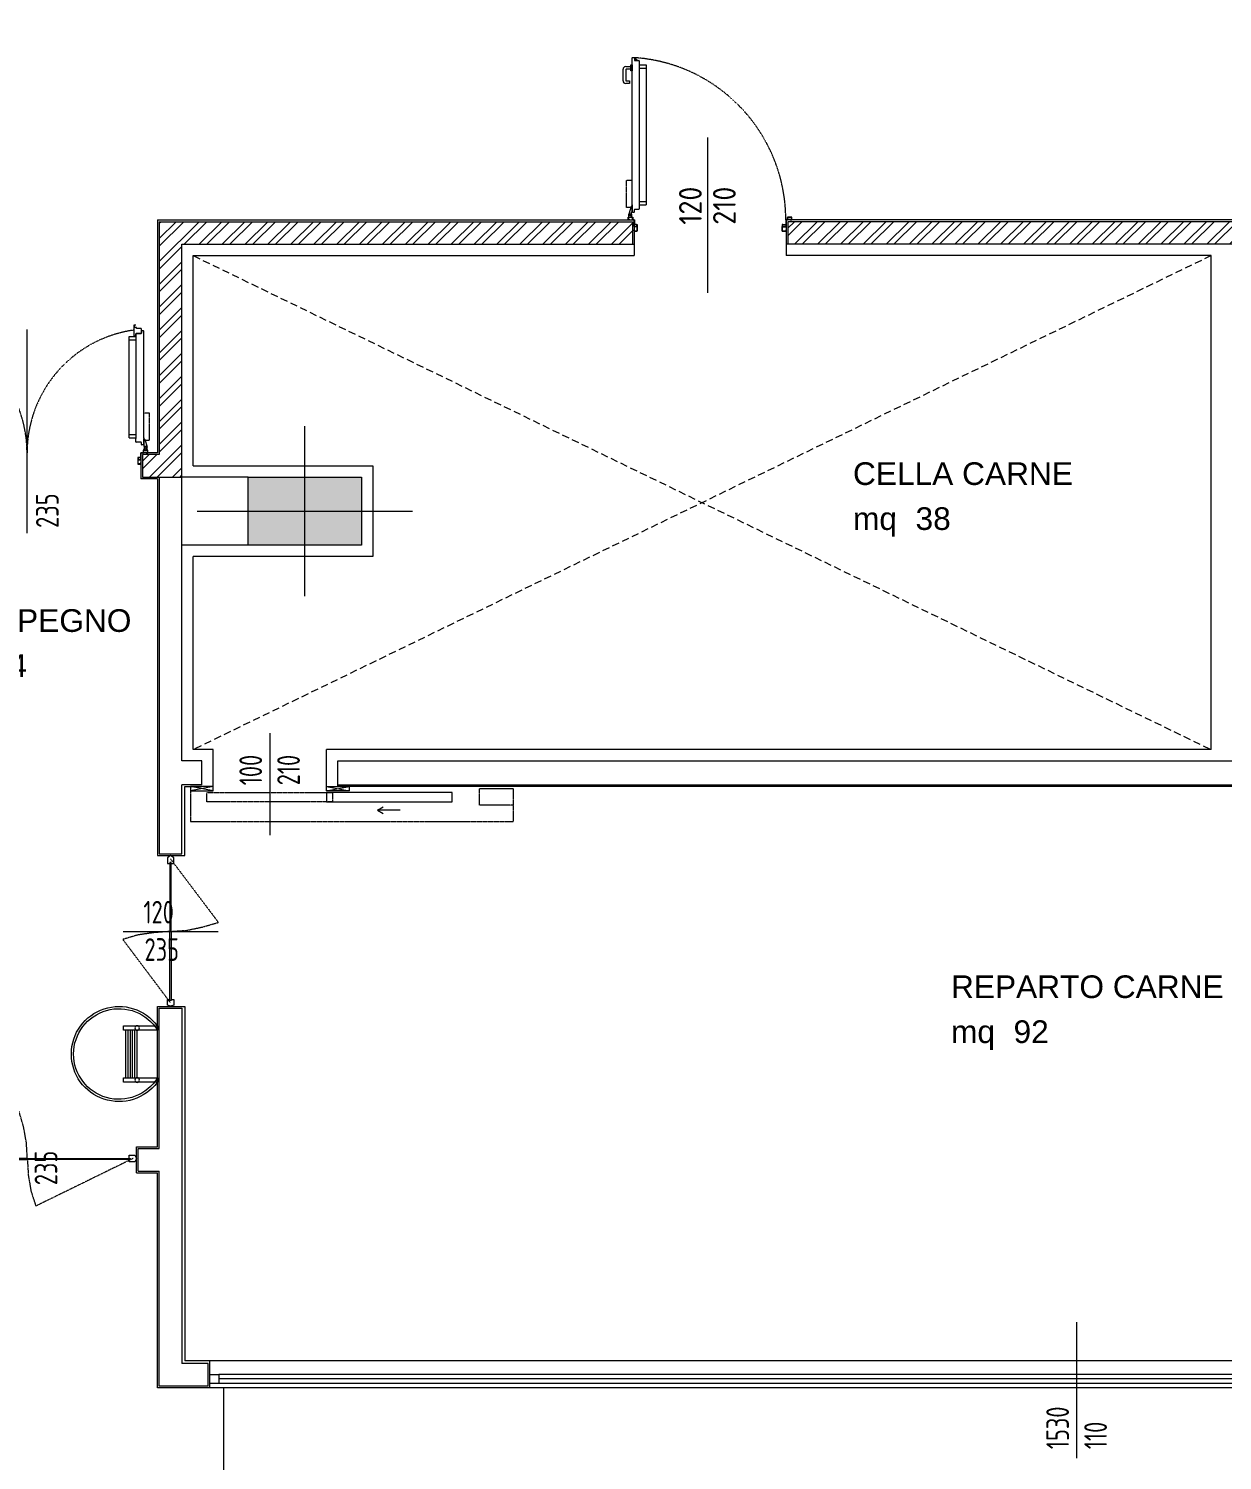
# Model space of a CAD drawing. Header units: millimetres. Extents: x 8265 to 78888, y 1905 to 34251.
# Drawn here: x 42830 to 43884, y 25415 to 26679 of the extents above; entities that cross this region are included whole.
import ezdxf
from ezdxf.enums import TextEntityAlignment as Align

# ---------------------------------------------------------------- set-up
doc = ezdxf.new("R2010")
doc.units = ezdxf.units.MM
for name, pattern in [('HIDDEN', [9.525, 6.35, -3.175]), ('HIDDEN1', [0.1, 0.05, -0.05]), ('HIDDEN4', [0.125, 0.025, -0.1])]:
    doc.linetypes.add(name, pattern=pattern)
for name, color, linetype, lineweight in [('410_STRUTTURE_001-AM_0', 7, 'Continuous', 0), ('430_TAVOLATI_001-AM_0', 3, 'Continuous', 0), ('435_PARETI_CELLA_001-AM_0', 2, 'Continuous', 0), ('437_RIVESTIMENTI_001-AM_0', 13, 'Continuous', 0), ('439_TESTI_SERRAMENTI_001-AM_0', 11, 'Continuous', 0), ('441_SERRAMENTI_001-AM_0', 1, 'Continuous', 0), ('448_RAMPE_SCALE_ASCENS_001-AM_0', 216, 'Continuous', 0), ('461_SCHEMATICO_0', 11, 'Continuous', 0), ('471_TESTI_POLIGONI_001-AM_0', 221, 'Continuous', 0), ('480_CAMPITURE_SIMB_REI_001-AM_0', 30, 'Continuous', 0)]:
    doc.layers.add(name, color=color, linetype=linetype, lineweight=lineweight)
doc.styles.add('AREA', font='arial.ttf', dxfattribs={"height": 30})
doc.styles.get("Standard").update_dxf_attribs({"font": 'isocp.shx'})

# ---------------------------------------------------------------- blocks, each defined once
blk = doc.blocks.new('PT-21-3-08$PORTA_VAI_VEN_180')
at = {"color": 0, "linetype": 'Continuous'}
for points in [[(6125.6, -9843.21), (6122.6, -9844.71)], [(6122.6, -9844.71), (6122.6, -9849.71)], [(6128.6, -9844.71), (6125.6, -9843.21)], [(6128.6, -9849.71), (6128.6, -9844.71)], [(6122.6, -9849.71), (6124.6, -9849.71)], [(6125.6, -9849.71), (6128.6, -9849.71)], [(6122.6, -10034.7), (6122.6, -10029.7)], [(6122.6, -10029.7), (6124.6, -10029.7)], [(6125.6, -10029.7), (6128.6, -10029.7)], [(6128.6, -10029.7), (6128.6, -10034.7)], [(6125.6, -10036.2), (6122.6, -10034.7)], [(6128.6, -10034.7), (6125.6, -10036.2)]]:
    blk.add_lwpolyline(points, dxfattribs=at)
for points in [[(6124.6, -9848.71), (6124.6, -9939.71), (6125.6, -9939.71), (6125.6, -9848.71)], [(6124.6, -10030.7), (6124.6, -9939.71), (6125.6, -9939.71), (6125.6, -10030.7)]]:
    blk.add_lwpolyline(points, close=True, dxfattribs=at)
at = {"linetype": 'HIDDEN4'}
for points in [[(6125.6, -9846.51), (6167.6, -9932.31)], [(6153.6, -9936.41), (6167.6, -9932.31)], [(6096.6, -9943.01), (6083.6, -9947.21)], [(6110.6, -9940.61), (6096.6, -9943.01)], [(6125.6, -9939.71), (6110.6, -9940.61)], [(6125.6, -9939.71), (6139.6, -9938.91)], [(6139.6, -9938.91), (6153.6, -9936.41)], [(6125.6, -10033), (6083.6, -9947.21)]]:
    blk.add_lwpolyline(points, dxfattribs=at)
blk = doc.blocks.new('PT-21-3-08$PORTA_VAI_VEN')
at = {"linetype": 'HIDDEN4'}
for points in [[(6454.6, -7148.21), (6510.6, -7106.11)], [(6514.6, -7119.81), (6510.6, -7106.11)], [(6516.6, -7133.91), (6514.6, -7119.81)], [(6517.6, -7148.21), (6516.6, -7133.91)], [(6517.6, -7148.21), (6518.6, -7162.51)], [(6581.6, -7148.21), (6525.6, -7190.41)], [(6518.6, -7162.51), (6521.6, -7176.61)], [(6521.6, -7176.61), (6525.6, -7190.41)]]:
    blk.add_lwpolyline(points, dxfattribs=at)
at = {"color": 0, "linetype": 'Continuous'}
for points in [[(6451.6, -7148.21), (6452.6, -7145.51)], [(6452.6, -7151.01), (6451.6, -7148.21)], [(6452.6, -7145.51), (6457.6, -7145.51)], [(6457.6, -7151.01), (6452.6, -7151.01)], [(6457.6, -7145.51), (6457.6, -7147.71)], [(6457.6, -7148.71), (6457.6, -7151.01)], [(6582.6, -7145.51), (6577.6, -7145.51)], [(6577.6, -7145.51), (6577.6, -7147.71)], [(6577.6, -7148.71), (6577.6, -7151.01)], [(6577.6, -7151.01), (6582.6, -7151.01)], [(6584.6, -7148.21), (6582.6, -7145.51)], [(6582.6, -7151.01), (6584.6, -7148.21)]]:
    blk.add_lwpolyline(points, dxfattribs=at)
for points in [[(6456.6, -7147.71), (6517.6, -7147.71), (6517.6, -7148.71), (6456.6, -7148.71)], [(6578.6, -7147.71), (6517.6, -7147.71), (6517.6, -7148.71), (6578.6, -7148.71)]]:
    blk.add_lwpolyline(points, close=True, dxfattribs=at)
blk = doc.blocks.new('SUP-LOC')
at = {"style": 'AREA'}
blk.add_text('mq', height=20, dxfattribs=at).set_placement((7.7, -17.4))
for tag, p in [('NAME_LOC', (7.7, 22.3)), ('AREA_AREA', (62.9, -17.4))]:
    blk.add_attdef(tag, p, '', height=20, dxfattribs=at)
blk = doc.blocks.new('PORTA-CELLA_SCORR-100')
at = {"linetype": 'HIDDEN1'}
for p, q in [((-135, -16.5), (-135, -2)), ((-165, -16.5), (-135, -16.5))]:
    blk.add_line(p, q, dxfattribs=at)
at = {"linetype": 'Continuous'}
for points in [[(0, 0), (-20, -4)], [(0, -4), (-20, 0)], [(100, 0), (120, -4)], [(100, -4), (120, 0)]]:
    blk.add_lwpolyline(points, dxfattribs=at)
for points in [[(0, 0), (-20, 0), (-20, -4), (0, -4)], [(100, 0), (120, 0), (120, -4), (100, -4)]]:
    blk.add_lwpolyline(points, close=True, dxfattribs=at)
at = {"linetype": 'HIDDEN1'}
blk.add_lwpolyline([(120, -4), (120, -31), (-165, -31), (-165, -2)], dxfattribs=at)
blk.add_lwpolyline([(0, -13.5), (-111, -13.5), (-111, -5.5), (0, -5.5)], close=True)
blk.add_lwpolyline([(-5.5, -13.5), (105.5, -13.5), (105.5, -5.5), (-5.5, -5.5)], close=True, dxfattribs=at)
for points in [[(-65, -21), (-45, -21), (-50, -18)], [(-45, -21), (-50, -24)]]:
    blk.add_lwpolyline(points)
blk = doc.blocks.new('PORTA-[REI-US]-SISTI-120')
for p, q in [((-1.8, 12.6), (-1.8, 143)), ((-1.5, 143.3), (0, 143.3)), ((0.3, 143), (0.3, 141.1)), ((0.6, 141), (3.1, 141)), ((0.6, 140.8), (0.6, 141)), ((0.6, 140.8), (4.2, 140.8)), ((1.1, 142.3), (1.4, 142.3)), ((1.1, 141), (1.1, 142.3)), ((2.6, 141), (1.4, 142.3)), ((1.4, 142.3), (1.4, 141)), ((3.1, 141), (3.1, 140.8)), ((4.5, 140.5), (4.5, 9.7)), ((-9.8, 122.8), (-9.8, 133.1)), ((-7.5, 135.4), (-2.9, 135.4)), ((-7.5, 132.6), (-7.5, 123.3)), ((-2.9, 133.1), (-7, 133.1)), ((-2.9, 131.6), (-2.9, 137)), ((-2.9, 137), (-1.8, 137)), ((-2.9, 135.4), (-2.9, 134.3)), ((-2.9, 134.3), (-2.9, 133.1)), ((-1.8, 131.6), (-2.9, 131.6)), ((-1.8, 137), (-1.8, 134.3)), ((-1.8, 134.3), (-1.8, 131.6)), ((4.5, 137), (4.5, 134.3)), ((4.5, 137), (10.5, 137)), ((4.5, 134.3), (4.5, 131.6)), ((4.5, 134), (10.5, 134)), ((10.5, 137), (10.5, 13.3)), ((-4, 120.5), (-7.5, 120.5)), ((-7, 122.8), (-4, 122.8)), ((-4, 122.8), (-4, 120.5)), ((-1.8, 13.3), (-1.8, 7.3)), ((4.5, 16.3), (10.5, 16.3)), ((4.5, 13.3), (10.5, 13.3)), ((-5.3, 0), (-5.3, 2.5)), ((-5.3, 2.5), (-1.3, 2.5)), ((-3.8, 0), (-5.3, 0)), ((-5, 2.2), (-5, 0.2)), ((-1.5, 2.2), (-5, 2.2)), ((-5, 0.2), (-3.8, 0.2)), ((-2.8, 12), (-4.8, 5)), ((-4.8, 5), (-4.3, 5.5)), ((-4.8, 3.5), (-4.8, 5)), ((-4.8, 2.5), (-4.8, 5)), ((-4.4, 4.2), (-2.8, 4.2)), ((-4.3, 5.5), (-2.8, 5.5)), ((-3.8, 0), (-3.8, 0.2)), ((-3.5, 5), (-3.5, 3.5)), ((-3.5, 4), (-3.5, 4.5)), ((-1.8, 12), (-2.8, 12)), ((-2.8, 5.5), (-2.3, 5)), ((-2.3, 5.5), (-2.3, 7)), ((-2.3, 5), (-2.3, 2.5)), ((-2.3, 2.5), (-2.3, 3.6)), ((-1.8, 7.5), (-1.8, 12)), ((-1.5, 7), (0, 7)), ((-1.5, 0), (-1.5, 2.2)), ((0, 0), (-1.5, 0)), ((-1.3, 2.5), (-1.3, 0.2)), ((-1.3, 0.2), (0.2, 0.2)), ((0, -5.8), (0, 0)), ((0.2, 0.2), (0.2, -5.7)), ((0.3, 7.3), (0.3, 9.1)), ((0.6, 9.4), (4.2, 9.4)), ((0, -8.6), (0.1, -8.6)), ((0, -8.6), (0, -9.7)), ((0.1, -9.7), (0.1, -8.6)), ((2.2, -6.1), (0.2, -6.1)), ((0.3, -5.8), (2.2, -5.8)), ((0.3, -9.8), (2.4, -9.8)), ((2.4, -10), (0.3, -10)), ((2, -3.9), (0.5, -3.9)), ((2.5, -9.7), (2.5, -5.8)), ((2.6, -4.4), (2.6, -9.7))]:
    blk.add_line(p, q)
at = {"ltscale": 20}
for p, q in [((65.1, -64.4), (65.1, 72.9)), ((137.7, 0), (138.9, 0)), ((131.2, -3.9), (133.5, -3.9)), ((133.8, -0.8), (133.8, -3.8)), ((133.8, -5.6), (133.8, -5.6))]:
    blk.add_line(p, q, dxfattribs=at)
at = {"linetype": 'ByBlock', "ltscale": 20}
blk.add_line((130.5, -4.4), (130.5, -9.7), dxfattribs=at)
at = {"linetype": 'HIDDEN4', "ltscale": 0.2}
blk.add_lwpolyline([(-1.8, 11.1), (-6.8, 11.1), (-6.8, 35.1), (-1.8, 35.1)], dxfattribs=at)
at = {"ltscale": 20}
blk.add_lwpolyline([(134.5, 0), (135.4, 0), (135.4, 2.2), (138.9, 2.2), (138.9, 0.2), (137.7, 0.2), (137.7, 0), (139.1, 0), (139.1, 2.5), (135.2, 2.5), (135.2, 0.2), (133.8, 0.2), (133.8, -5.7, -0.414214), (133.6, -5.8), (131, -5.8, -0.414214), (130.9, -5.7), (130.9, -4.1), (130.6, -4.1), (130.5, -4.1), (130.5, -9.7, 0.414214), (130.8, -10), (133.7, -10, 0.414214), (134, -9.7), (134, -8.6), (133.8, -8.6), (133.8, -9.7, -0.414214), (133.7, -9.8), (130.8, -9.8, -0.414214), (130.6, -9.7), (130.6, -5.8, 0.414214), (130.9, -6.1), (133.8, -6.1, 0.414214), (134, -5.8), (134, 0), (135.2, 0)], format="xyb", dxfattribs=at)
blk.add_lwpolyline([(2.2, -5.7), (2.2, -4.1), (2.6, -4.1), (2.6, -8.4)])
at = {"linetype": 'ByBlock', "ltscale": 20}
blk.add_lwpolyline([(130.5, -4.4), (130.5, -8.4)], dxfattribs=at)
for centre, radius, start, end in [((-1.5, 143), 0.3, 90, 180), ((0, 143), 0.3, 0, 90), ((0.6, 141.1), 0.3, 180, 270), ((4.2, 140.5), 0.3, 0, 90), ((-7.5, 133.1), 2.3, 90, 180), ((-7, 132.6), 0.5, 90, 180), ((-7.5, 122.8), 2.3, 180, 270), ((-7, 123.3), 0.5, 180, 270), ((-1.8, 7), 0.5, 90, 180), ((-1.5, 7.3), 0.3, 180, 270), ((0, 7.3), 0.3, 270, 0), ((0.6, 9.1), 0.3, 90, 180), ((4.2, 9.7), 0.3, 270, 0), ((0.2, -5.8), 0.25, 180, 270), ((0.3, -9.7), 0.3, 180, 270), ((0.3, -9.7), 0.15, 180, 270), ((0.3, -5.7), 0.1, 180, 270), ((0.5, -4.2), 0.25, 90, 180), ((2, -4.2), 0.25, 0, 90), ((2.2, -5.7), 0.1, 270, 0), ((2.2, -5.8), 0.25, 270, 0), ((2.4, -9.7), 0.3, 270, 0), ((2.4, -9.7), 0.15, 270, 0)]:
    blk.add_arc(centre, radius, start, end)
at = {"linetype": 'HIDDEN4'}
blk.add_arc((-9.6, 0.2), 143.4, 0, 86.1517, dxfattribs=at)
at = {"ltscale": 20}
for centre, start, end in [((131.2, -4.2), 90, 180), ((133.5, -4.2), 0, 90)]:
    blk.add_arc(centre, 0.25, start, end, dxfattribs=at)
blk = doc.blocks.new('Quota serramento H20')
for p in [(-15, 0), (15, 0)]:
    blk.add_attdef('000', text='', height=20, rotation=90).set_placement(p, align=Align.MIDDLE)
blk = doc.blocks.new('PORTA-[REI-US]-SISTI-180')
for p, q in [((-7.5, 101.1), (-2.9, 101.1)), ((-2.9, 97.3), (-2.9, 102.7)), ((-2.9, 102.7), (-1.8, 102.7)), ((-2.9, 101.1), (-2.9, 100)), ((-1.8, 12.6), (-1.8, 108.7)), ((-1.8, 102.7), (-1.8, 100)), ((-1.5, 109), (0, 109)), ((0.3, 108.7), (0.3, 106.8)), ((0.6, 106.7), (3.1, 106.7)), ((0.6, 106.5), (0.6, 106.7)), ((0.6, 106.5), (4.2, 106.5)), ((1.1, 108), (1.4, 108)), ((1.1, 106.7), (1.1, 108)), ((2.6, 106.7), (1.4, 108)), ((1.4, 108), (1.4, 106.7)), ((3.1, 106.7), (3.1, 106.5)), ((4.5, 106.2), (4.5, 9.7)), ((4.5, 102.7), (4.5, 100)), ((4.5, 102.7), (10.5, 102.7)), ((10.5, 102.7), (10.5, 13.3)), ((100.5, -71), (100.5, 109)), ((190.5, 102.7), (196.5, 102.7)), ((190.5, 13.3), (190.5, 102.7)), ((194.7, 112.5), (194.7, 103.6)), ((194.9, 112.5), (194.9, 110.8)), ((196.6, 112.8), (195, 112.8)), ((196.6, 112.7), (195, 112.7)), ((196.9, 110.7), (195, 110.7)), ((195, 103.3), (196.5, 103.3)), ((196.5, 103.3), (196.5, 105)), ((196.5, 105), (196.5, 12.6)), ((196.6, 112.8), (196.6, 112.7)), ((196.8, 105.3), (201.1, 105.3)), ((201.1, 105.3), (196.8, 105.3)), ((197.2, 109.7), (197.2, 110.4)), ((201.1, 109.7), (197.2, 109.7)), ((201.4, 105.6), (201.4, 109.4)), ((201.4, 107.5), (201.4, 105.6)), ((203.2, 107.8), (201.7, 107.8)), ((203.5, 12.6), (203.5, 107.5)), ((-9.8, 88.5), (-9.8, 98.8)), ((-7.5, 98.3), (-7.5, 89)), ((-2.9, 98.8), (-7, 98.8)), ((-7, 88.5), (-4, 88.5)), ((-4, 88.5), (-4, 86.2)), ((-2.9, 100), (-2.9, 98.8)), ((-1.8, 97.3), (-2.9, 97.3)), ((-1.8, 100), (-1.8, 97.3)), ((4.5, 100), (4.5, 97.3)), ((4.5, 99.7), (10.5, 99.7)), ((190.5, 99.7), (196.5, 99.7)), ((-4, 86.2), (-7.5, 86.2)), ((-1.8, 13.3), (-1.8, 7.3)), ((4.5, 16.3), (10.5, 16.3)), ((4.5, 13.3), (10.5, 13.3)), ((190.5, 16.3), (196.5, 16.3)), ((190.5, 13.3), (196.5, 13.3)), ((196.5, 9.7), (196.5, 13.3)), ((203.5, 13.3), (203.5, 7.3)), ((-5.3, 0), (-5.3, 2.5)), ((-5.3, 2.5), (-1.3, 2.5)), ((-3.8, 0), (-5.3, 0)), ((-5, 2.2), (-5, 0.2)), ((-1.5, 2.2), (-5, 2.2)), ((-5, 0.2), (-3.8, 0.2)), ((-2.8, 12), (-4.8, 5)), ((-4.8, 5), (-4.3, 5.5)), ((-4.8, 3.5), (-4.8, 5)), ((-4.8, 2.5), (-4.8, 5)), ((-4.4, 4.2), (-2.8, 4.2)), ((-4.3, 5.5), (-2.8, 5.5)), ((-3.8, 0), (-3.8, 0.2)), ((-3.5, 5), (-3.5, 3.5)), ((-3.5, 4), (-3.5, 4.5)), ((-1.8, 12), (-2.8, 12)), ((-2.8, 5.5), (-2.3, 5)), ((-2.3, 5.5), (-2.3, 7)), ((-2.3, 5), (-2.3, 2.5)), ((-2.3, 2.5), (-2.3, 3.6)), ((-1.8, 7.5), (-1.8, 12)), ((-1.5, 7), (0, 7)), ((-1.5, 0), (-1.5, 2.2)), ((0, 0), (-1.5, 0)), ((-1.3, 2.5), (-1.3, 0.2)), ((-1.3, 0.2), (0.2, 0.2)), ((0, -5.8), (0, 0)), ((0.2, 0.2), (0.2, -5.7)), ((0.3, 7.3), (0.3, 9.1)), ((0.6, 9.4), (4.2, 9.4)), ((201.1, 9.4), (196.8, 9.4)), ((203, 0.2), (200.8, 0.2)), ((200.8, 0.2), (200.8, -5.7)), ((201, 0), (203, 0)), ((201, -5.8), (201, 0)), ((201.4, 7.3), (201.4, 9.1)), ((201.5, 0), (203.2, 0)), ((203.2, 7), (201.7, 7)), ((207, 2.5), (203, 2.5)), ((203, 2.5), (203, 0.2)), ((203.2, 2.2), (206.8, 2.2)), ((203.2, 0), (203.2, 2.2)), ((203.5, 7.5), (203.5, 12)), ((203.5, 12), (204.5, 12)), ((206.9, 4.2), (203.5, 4.2)), ((204, 5.5), (204, 7)), ((204.5, 5.5), (204, 5)), ((204, 5), (204, 2.5)), ((204, 2.5), (204, 3.6)), ((204.5, 12), (206.5, 5)), ((206, 5.5), (204.5, 5.5)), ((205.2, 6.1), (205.2, 2.7)), ((206.8, 0.2), (205.6, 0.2)), ((205.6, 0), (205.6, 0.2)), ((205.6, 0), (206.8, 0)), ((205.6, 0), (207, 0)), ((206.5, 5), (206, 5.5)), ((206.5, 3.5), (206.5, 5)), ((206.5, 2.5), (206.5, 5)), ((206.8, 2.2), (206.8, 0.2)), ((207, 0), (207, 2.5)), ((0, -8.6), (0.1, -8.6)), ((0, -8.6), (0, -9.7)), ((0.1, -9.7), (0.1, -8.6)), ((2.2, -6.1), (0.2, -6.1)), ((0.3, -5.8), (2.2, -5.8)), ((0.3, -9.8), (2.4, -9.8)), ((2.4, -10), (0.3, -10)), ((2, -3.9), (0.5, -3.9)), ((2.5, -9.7), (2.5, -5.8)), ((2.6, -4.4), (2.6, -9.7)), ((198.4, -4.4), (198.4, -9.7)), ((198.5, -9.7), (198.5, -5.8)), ((200.7, -9.8), (198.6, -9.8)), ((198.6, -10), (200.7, -10)), ((198.8, -5.7), (198.8, -4.1)), ((198.8, -6.1), (200.8, -6.1)), ((200.7, -5.8), (198.9, -5.8)), ((199, -3.9), (200.5, -3.9)), ((200.8, -5.6), (200.8, -5.6)), ((201, -8.6), (200.9, -8.6)), ((200.9, -9.7), (200.9, -8.6)), ((201, -8.6), (201, -9.7))]:
    blk.add_line(p, q)
at = {"linetype": 'HIDDEN4', "ltscale": 0.2}
for points in [[(-1.8, 11.1), (-6.8, 11.1), (-6.8, 35.1), (-1.8, 35.1)], [(203.5, 11.1), (208.5, 11.1), (208.5, 35.1), (203.5, 35.1)]]:
    blk.add_lwpolyline(points, dxfattribs=at)
for points in [[(2.2, -5.7), (2.2, -4.1), (2.6, -4.1), (2.6, -8.4)], [(198.8, -4.1), (198.4, -4.1), (198.4, -8.4)]]:
    blk.add_lwpolyline(points)
for centre, radius, start, end in [((-7.5, 98.8), 2.3, 90, 180), ((-1.5, 108.7), 0.3, 90, 180), ((0, 108.7), 0.3, 0, 90), ((0.6, 106.8), 0.3, 180, 270), ((4.2, 106.2), 0.3, 0, 90), ((195, 112.5), 0.3, 90, 180), ((195, 103.6), 0.3, 180, 270), ((195, 112.5), 0.15, 90, 180), ((195, 110.8), 0.15, 180, 270), ((196.8, 105), 0.3, 90, 180), ((196.8, 105), 0.3, 90, 180), ((196.9, 110.4), 0.3, 0, 90), ((201.1, 109.4), 0.3, 0, 90), ((201.1, 105.6), 0.3, 270, 0), ((201.1, 105.6), 0.3, 270, 0), ((201.7, 107.5), 0.3, 90, 180), ((203.2, 107.5), 0.3, 0, 90), ((-7.5, 88.5), 2.3, 180, 270), ((-7, 98.3), 0.5, 90, 180), ((-7, 89), 0.5, 180, 270), ((-1.8, 7), 0.5, 90, 180), ((-1.5, 7.3), 0.3, 180, 270), ((0, 7.3), 0.3, 270, 0), ((0.6, 9.1), 0.3, 90, 180), ((4.2, 9.7), 0.3, 270, 0), ((196.8, 9.7), 0.3, 180, 270), ((201.1, 9.1), 0.3, 0, 90), ((201.7, 7.3), 0.3, 180, 270), ((203.2, 7.3), 0.3, 270, 0), ((203.5, 7), 0.5, 0, 90), ((0.2, -5.8), 0.25, 180, 270), ((0.3, -9.7), 0.3, 180, 270), ((0.3, -9.7), 0.15, 180, 270), ((0.3, -5.7), 0.1, 180, 270), ((0.5, -4.1), 0.25, 90, 180), ((2, -4.1), 0.25, 0, 90), ((2.2, -5.7), 0.1, 270, 0), ((2.2, -5.8), 0.25, 270, 0), ((2.4, -9.7), 0.3, 270, 0), ((2.4, -9.7), 0.15, 270, 0), ((198.6, -9.7), 0.3, 180, 270), ((198.8, -5.8), 0.25, 180, 270), ((198.6, -9.7), 0.15, 180, 270), ((199, -4.1), 0.25, 90, 180), ((198.9, -5.7), 0.1, 180, 270), ((200.5, -4.1), 0.25, 0, 90), ((200.7, -5.7), 0.1, 270, 0), ((200.7, -9.7), 0.3, 270, 0), ((200.7, -9.7), 0.15, 270, 0), ((200.8, -5.8), 0.25, 270, 0)]:
    blk.add_arc(centre, radius, start, end)
at = {"linetype": 'HIDDEN4'}
for centre, start, end in [((-8.9, 0), 0, 85.3534), ((209.9, 0), 97.9416, 180)]:
    blk.add_arc(centre, 109.4, start, end, dxfattribs=at)
blk = doc.blocks.new('A$C4DD40B83')
at = {"layer": '448_RAMPE_SCALE_ASCENS_001-AM_0', "linetype": 'Continuous'}
for p, q in [((0.1, 4), (-29.9, 4)), ((-29.9, 4), (-29.9, 0)), ((-29.9, 0), (0.1, 0)), ((-27.9, 0), (-27.9, -42)), ((-25.9, 0), (-25.9, -42)), ((-23.9, 0), (-23.9, -42)), ((-21.9, 0), (-21.9, -42)), ((-19.9, 0), (-19.9, -42)), ((-17.9, 0), (-17.9, -42)), ((0.1, 0), (0.1, 4)), ((0.1, -42), (-29.9, -42)), ((-29.9, -42), (-29.9, -46)), ((-29.9, -46), (0.1, -46)), ((0.1, -46), (0.1, -42))]:
    blk.add_line(p, q, dxfattribs=at)
for centre in [(-17.9, 2), (-17.9, -44)]:
    blk.add_circle(centre, 2.01, dxfattribs=at)
for radius, start, end in [(42, 36.6137, 323.5544), (40, 31.7516, 328.4151)]:
    blk.add_arc((-34, -21), radius, start, end, dxfattribs=at)

msp = doc.modelspace()

# ---------------------------------------------------------------- hatches: boundary and pattern name
at = {"layer": '410_STRUTTURE_001-AM_0'}
h = msp.add_hatch(color=256, dxfattribs=at)
h.paths.add_polyline_path([(43074.2, 26282.8), (43024.2, 26282.8), (43024.2, 26252.8), (43074.2, 26252.8)])
h.paths.add_polyline_path([(43124.2, 26282.8), (43074.2, 26282.8), (43074.2, 26252.8), (43124.2, 26252.8)])
h.paths.add_polyline_path([(43124.2, 26252.8), (43074.2, 26252.8), (43074.2, 26222.8), (43124.2, 26222.8)])
h.paths.add_polyline_path([(43074.2, 26252.8), (43024.2, 26252.8), (43024.2, 26222.8), (43074.2, 26222.8)])
at = {"layer": '480_CAMPITURE_SIMB_REI_001-AM_0'}
h = msp.add_hatch(dxfattribs=at)
h.set_pattern_fill('ANSI32', color=256, scale=1.5, style=0)
h.set_pattern_definition([(45, (27386.123, 12328.103), (-10.102788, 10.102788), []), (45, (27392.858, 12328.103), (-10.102788, 10.102788), [])])
h.paths.add_polyline_path([(41241.6, 27302.2), (41244.6, 27302.2), (41244.6, 27322.2), (41229.6, 27322.2), (41229.6, 27255.2), (41264.6, 27255.2), (41264.6, 27272.2), (41241.6, 27272.2)])
h.paths.add_polyline_path([(41264.4, 27082), (41244.4, 27082), (41244.4, 26283.2), (41264.4, 26283)])
h.paths.add_polyline_path([(41910.9, 26242.2), (41890.9, 26242.2), (41890.9, 26243.1), (41334.6, 26243.1), (41334.6, 26223.2), (41910.9, 26223.2)])
h.paths.add_polyline_path([(41910.9, 26591.8), (41890.9, 26591.8), (41890.9, 26243.1), (41910.9, 26243.1)])
h.paths.add_polyline_path([(42120.3, 26591.8), (41910.9, 26591.8), (41910.9, 26571.8), (42120.3, 26571.8)])
h.paths.add_polyline_path([(42712.3, 26591.8), (42254.3, 26591.8), (42254.3, 26571.8), (42692.3, 26571.8), (42692.3, 26571.8), (42712.3, 26571.8)])
h.paths.add_polyline_path([(42712.3, 26302.7), (42712.3, 26571.8), (42692.3, 26571.8), (42692.3, 26282.8), (42712.3, 26282.8)])
h.paths.add_polyline_path([(42727, 26302.7), (42712.3, 26302.7), (42712.3, 26282.8), (42727, 26282.8)])
h.paths.add_polyline_path([(42965.7, 26302.8), (42945.7, 26302.8), (42931, 26302.8), (42931, 26282.8), (42965.7, 26282.8)])
h.paths.add_polyline_path([(42965.7, 26508.4), (42945.7, 26508.4), (42945.7, 26302.8), (42965.7, 26302.8)])
h.paths.add_polyline_path([(43363.3, 26508.4), (42965.7, 26508.4), (42965.7, 26488.4), (43363.3, 26488.4)])
h.paths.add_polyline_path([(44271.5, 26508.4), (43500.3, 26508.4), (43500.3, 26488.4), (44271.5, 26488.4)])
h.paths.add_polyline_path([(44812.1, 26508.4), (44408.5, 26508.4), (44408.5, 26488.4), (44812.1, 26488.4)])
h.paths.add_polyline_path([(44812.1, 26488.4), (44792.1, 26488.4), (44792.1, 25480.4), (44812.1, 25480.4)])
h.paths.add_polyline_path([(44922.3, 25846.8), (44812.1, 25846.8), (44812.1, 25826.8), (44922.3, 25826.8)])
h.paths.add_polyline_path([(46054.6, 25846.8), (45217.8, 25846.8), (45217.8, 25826.8), (46054.6, 25826.8)])
h.paths.add_polyline_path([(45413, 25546.5), (45389.8, 25546.5), (45389.8, 25451.5), (45413, 25451.5)])
h.paths.add_polyline_path([(46054.6, 25569.8), (45389.8, 25569.8), (45389.8, 25546.5), (46054.6, 25546.5)])
h.paths.add_polyline_path([(45413, 25317.5), (45389.8, 25317.5), (45389.8, 25016), (45413, 25016)])
h.paths.add_polyline_path([(45389.8, 25039.2), (45376.7, 25039.2), (45376.7, 25016), (45389.8, 25016)])
h.paths.add_polyline_path([(45175.7, 25039.2), (45062.2, 25039.2), (45062.2, 25016), (45175.7, 25016)])
h.paths.add_polyline_path([(44928.2, 25039.2), (44792.1, 25039.2), (44792.1, 25016), (44928.2, 25016)])
h.paths.add_polyline_path([(44812.1, 25276.4), (44792.1, 25276.4), (44792.1, 25039.2), (44812.1, 25039.2)])

# ---------------------------------------------------------------- linework, layer by layer
at = {"layer": '410_STRUTTURE_001-AM_0'}
for p, q in [((43074.2, 26177.8), (43074.2, 26327.8)), ((42979.2, 26252.8), (43169.2, 26252.8))]:
    msp.add_line(p, q, dxfattribs=at)
msp.add_lwpolyline([(43024.2, 26222.8), (43024.2, 26282.8), (43124.2, 26282.8), (43124.2, 26222.8)], close=True, dxfattribs=at)
at = {"layer": '430_TAVOLATI_001-AM_0'}
for p, q in [((42945.7, 26508.4), (42945.7, 26302.8)), ((42945.7, 26508.4), (43363.3, 26508.4)), ((44271.5, 26508.4), (43500.3, 26508.4)), ((42965.7, 26032.4), (42965.7, 26488.4)), ((42965.7, 26488.4), (43363.3, 26488.4)), ((44271.5, 26488.4), (43500.3, 26488.4)), ((42945.7, 26302.8), (42931, 26302.8)), ((42931, 26302.8), (42931, 26282.8)), ((42931, 26282.8), (42945.7, 26282.8)), ((42945.7, 26282.8), (42945.7, 26154.2)), ((42945.7, 26154.2), (42945.7, 25950.4)), ((42983.2, 26032.4), (42965.7, 26032.4)), ((42983.2, 26011.4), (42983.2, 26032.4)), ((43103.2, 26009.9), (43103.2, 26032.4)), ((43103.2, 26032.4), (44564.8, 26032.4)), ((42965.7, 25950.4), (42965.7, 26011.4)), ((42983.2, 26011.4), (42965.7, 26011.4)), ((43103.2, 26011.4), (44564.8, 26011.4)), ((42945.7, 25950.4), (42965.7, 25950.4)), ((42945.7, 25690.4), (42945.7, 25814.2)), ((42945.7, 25814.2), (42965.7, 25814.2)), ((42965.7, 25814.2), (42965.7, 25500.4)), ((42927.2, 25670.4), (42927.2, 25690.4)), ((42927.2, 25690.4), (42945.7, 25690.4)), ((42927.2, 25670.4), (42945.7, 25670.4)), ((42945.7, 25480.4), (42945.7, 25670.4)), ((42988.9, 25500.4), (42965.7, 25500.4)), ((42988.9, 25480.4), (42988.9, 25500.4)), ((42988.9, 25480.4), (42945.7, 25480.4))]:
    msp.add_line(p, q, dxfattribs=at)
at = {"layer": '430_TAVOLATI_001-AM_0', "linetype": 'Continuous'}
for p, q in [((43024.2, 26282.8), (42965.7, 26282.8)), ((43024.2, 26222.8), (42965.7, 26222.8))]:
    msp.add_line(p, q, dxfattribs=at)
for points in [[(43363.3, 26508.4), (43363.3, 26488.4)], [(43500.3, 26508.4), (43500.3, 26488.4)]]:
    msp.add_lwpolyline(points, dxfattribs=at)
at = {"layer": '435_PARETI_CELLA_001-AM_0', "linetype": 'ByBlock'}
for p, q in [((42975.7, 26478.4), (43364.8, 26478.4)), ((43873.9, 26478.4), (43498.8, 26478.4)), ((43873.9, 26042.4), (43873.9, 26478.4)), ((42975.7, 26292.8), (43134.2, 26292.8)), ((43134.2, 26292.8), (43134.2, 26212.8)), ((43134.2, 26212.8), (42975.7, 26212.8)), ((42993.2, 26042.4), (42975.7, 26042.4)), ((42993.2, 26009.9), (42993.2, 26042.4)), ((43873.9, 26042.4), (43093.2, 26042.4)), ((43093.2, 26009.9), (43093.2, 26042.4))]:
    msp.add_line(p, q, dxfattribs=at)
at = {"layer": '435_PARETI_CELLA_001-AM_0', "linetype": 'HIDDEN'}
for points in [[(42975.7, 26478.4), (43873.9, 26042.4)], [(43873.9, 26478.4), (42975.7, 26042.4)]]:
    msp.add_lwpolyline(points, dxfattribs=at)
at = {"layer": '435_PARETI_CELLA_001-AM_0', "linetype": 'ByBlock'}
for points in [[(42975.7, 26292.8), (42975.7, 26478.4)], [(43364.8, 26488.4), (43364.8, 26478.4)], [(43498.8, 26488.4), (43498.8, 26478.4)], [(42975.7, 26042.4), (42975.7, 26212.8)]]:
    msp.add_lwpolyline(points, dxfattribs=at)
at = {"layer": '437_RIVESTIMENTI_001-AM_0'}
for p, q in [((42944.2, 26509.9), (42944.2, 26304.3)), ((42944.2, 26509.9), (43364.8, 26509.9)), ((44273, 26509.9), (43498.8, 26509.9)), ((43363.3, 26488.4), (43364.8, 26488.4)), ((43500.3, 26488.4), (43498.8, 26488.4)), ((42944.2, 26304.3), (42929.5, 26304.3)), ((42929.5, 26304.3), (42929.5, 26281.3)), ((42944.2, 26281.3), (42929.5, 26281.3)), ((42944.2, 26281.3), (42944.2, 26155.7)), ((42944.2, 26155.7), (42944.2, 25948.9)), ((42968.2, 26009.9), (42983.2, 26009.9)), ((42968.2, 25948.9), (42968.2, 26009.9)), ((44566.4, 26009.9), (43103.2, 26009.9)), ((42944.2, 25948.9), (42968.2, 25948.9)), ((42944.2, 25691.9), (42944.2, 25815.7)), ((42944.2, 25815.7), (42968.2, 25815.7)), ((42968.2, 25815.7), (42968.2, 25502.9)), ((42925.7, 25668.9), (42925.7, 25691.9)), ((42925.7, 25691.9), (42944.2, 25691.9)), ((42925.7, 25668.9), (42944.2, 25668.9)), ((42944.2, 25478.9), (42944.2, 25668.9)), ((42990.4, 25502.9), (42968.2, 25502.9)), ((42990.4, 25478.9), (42990.4, 25502.9)), ((42990.4, 25478.9), (42944.2, 25478.9))]:
    msp.add_line(p, q, dxfattribs=at)
for points in [[(43364.8, 26509.9), (43364.8, 26488.4)], [(43498.8, 26509.9), (43498.8, 26488.4)]]:
    msp.add_lwpolyline(points, dxfattribs=at)
at = {"layer": '439_TESTI_SERRAMENTI_001-AM_0', "linetype": 'Continuous'}
msp.add_lwpolyline([(43043.2, 26056.9), (43043.2, 25966.9)], dxfattribs=at)
at = {"layer": '441_SERRAMENTI_001-AM_0'}
msp.add_line((43258.2, 26007.9), (43228.2, 26007.9), dxfattribs=at)
at = {"layer": '441_SERRAMENTI_001-AM_0', "linetype": 'Continuous'}
for p, q in [((44512.4, 25490.9), (42998.4, 25490.9)), ((44520.4, 25478.9), (42990.4, 25478.9)), ((44512.4, 25486.9), (42998.4, 25486.9)), ((44512.4, 25482.9), (42998.4, 25482.9))]:
    msp.add_line(p, q, dxfattribs=at)
for points in [[(43043.2, 26056.9), (43043.2, 25966.9)], [(42913.7, 25881.9), (42997.6, 25881.9)], [(43755.4, 25416.9), (43755.4, 25536.9)], [(44520.4, 25502.9), (42990.4, 25502.9)]]:
    msp.add_lwpolyline(points, dxfattribs=at)
msp.add_lwpolyline([(42990.4, 25482.9), (42990.4, 25490.9), (42998.4, 25490.9), (42998.4, 25482.9)], close=True, dxfattribs=at)
at = {"layer": '461_SCHEMATICO_0'}
msp.add_lwpolyline([(44508.4, 25478.9), (43002.4, 25478.9), (43002.4, 25359.9), (44508.4, 25359.9)], close=True, dxfattribs=at)
at = {"layer": '480_CAMPITURE_SIMB_REI_001-AM_0'}
msp.add_line((42945.7, 26282.8), (42965.7, 26282.8), dxfattribs=at)

# ---------------------------------------------------------------- block references
at = {"layer": '439_TESTI_SERRAMENTI_001-AM_0'}
ref = msp.add_blockref('Quota serramento H20', (43429.4, 26522.5), dxfattribs=at)
ref.add_attrib('000', '120', dxfattribs={"layer": '0', "height": 20, "rotation": 90}).set_placement((43414.4, 26522.5), align=Align.MIDDLE)
ref.add_attrib('000', '210', dxfattribs={"layer": '0', "height": 20, "rotation": 90}).set_placement((43444.4, 26522.5), align=Align.MIDDLE)
at = {"layer": '441_SERRAMENTI_001-AM_0', "linetype": 'Continuous'}
msp.add_blockref('PORTA-[REI-US]-SISTI-120', (43364.8, 26509.9), dxfattribs=at)
at = {"layer": '441_SERRAMENTI_001-AM_0'}
msp.add_blockref('PORTA-[REI-US]-SISTI-180', (42728.5, 26304.3), dxfattribs=at)
at = {"layer": '441_SERRAMENTI_001-AM_0', "xscale": -1}
msp.add_blockref('PORTA-CELLA_SCORR-100', (43093.2, 26009.9), dxfattribs=at)
at = {"layer": '441_SERRAMENTI_001-AM_0', "linetype": 'Continuous', "rotation": 89.99970000028247}
for name, p in [('PT-21-3-08$PORTA_VAI_VEN', (35807.4, 19364.3)), ('PT-21-3-08$PORTA_VAI_VEN_180', (32889.5, 19555.9))]:
    msp.add_blockref(name, p, dxfattribs=at)
at = {"layer": '448_RAMPE_SCALE_ASCENS_001-AM_0', "xscale": -1, "rotation": 180}
msp.add_blockref('A$C4DD40B83', (42944.1, 25752.7), dxfattribs=at)
at = {"layer": '471_TESTI_POLIGONI_001-AM_0'}
for p, values in [((43550.2, 26253.7), {'NAME_LOC': 'CELLA CARNE', 'AREA_AREA': '38'}), ((42734.9, 26124), {'NAME_LOC': 'DISIMPEGNO', 'AREA_AREA': '14'}), ((43636.7, 25800.8), {'NAME_LOC': 'REPARTO CARNE', 'AREA_AREA': '92'})]:
    msp.add_blockref('SUP-LOC', p, dxfattribs=at).add_auto_attribs(values)

# ---------------------------------------------------------------- texts
at = {"layer": '439_TESTI_SERRAMENTI_001-AM_0', "linetype": 'Continuous', "width": 0.8}
for s, rotation, p in [('235', 89.9997, (42856.9, 26238.1, -1.7)), ('100', 89.9997, (43036.4, 26010.9, 0.2)), ('210', 89.9997, (43069.8, 26010.9, 0.2)), ('120', 359.9997, (42931.7, 25888.9, 0)), ('235', 359.9997, (42932.7, 25855.9, 0)), ('235', 89.9997, (42855.7, 25657.9, 0)), ('1530', 89.9997, (43748.5, 25424.9)), ('110', 89.9997, (43782, 25424.9))]:
    msp.add_text(s, height=20, rotation=rotation, dxfattribs=at).set_placement(p)

doc.saveas('drawing.dxf')
